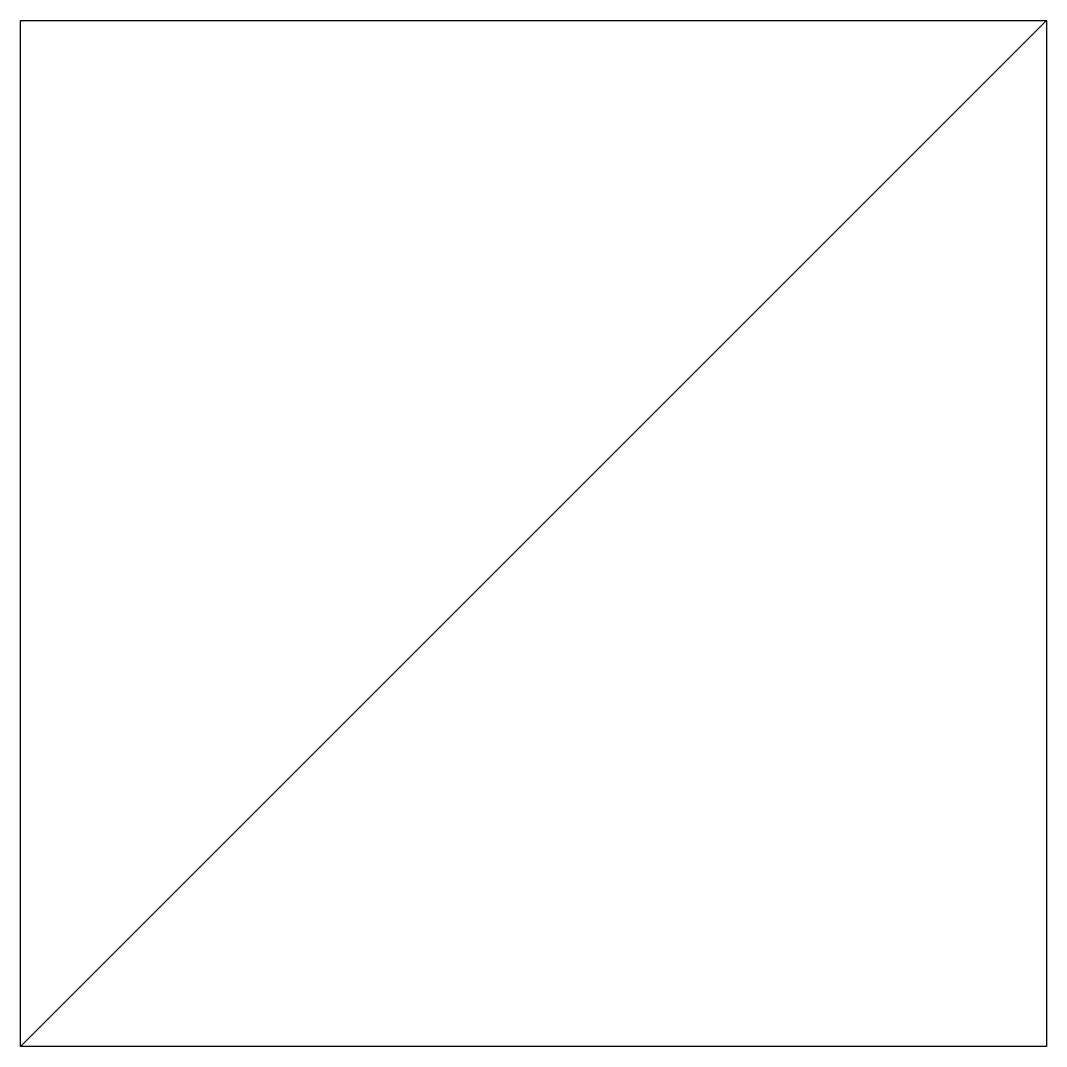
# Model space of a CAD drawing. Header units: millimetres. Extents: x 0 to 40, y -40 to 0.
import ezdxf

# ---------------------------------------------------------------- set-up
doc = ezdxf.new("R2010")
doc.units = ezdxf.units.MM
doc.layers.get('0').update_dxf_attribs({"linetype": 'CONTINUOUS'})

msp = doc.modelspace()

# ---------------------------------------------------------------- linework, layer by layer
for p, q in [((0, 0), (40, 0)), ((0, -40), (0, 0)), ((0, -40), (40, 0)), ((40, 0), (40, -40)), ((40, -40), (0, -40))]:
    msp.add_line(p, q)

doc.saveas('drawing.dxf')
